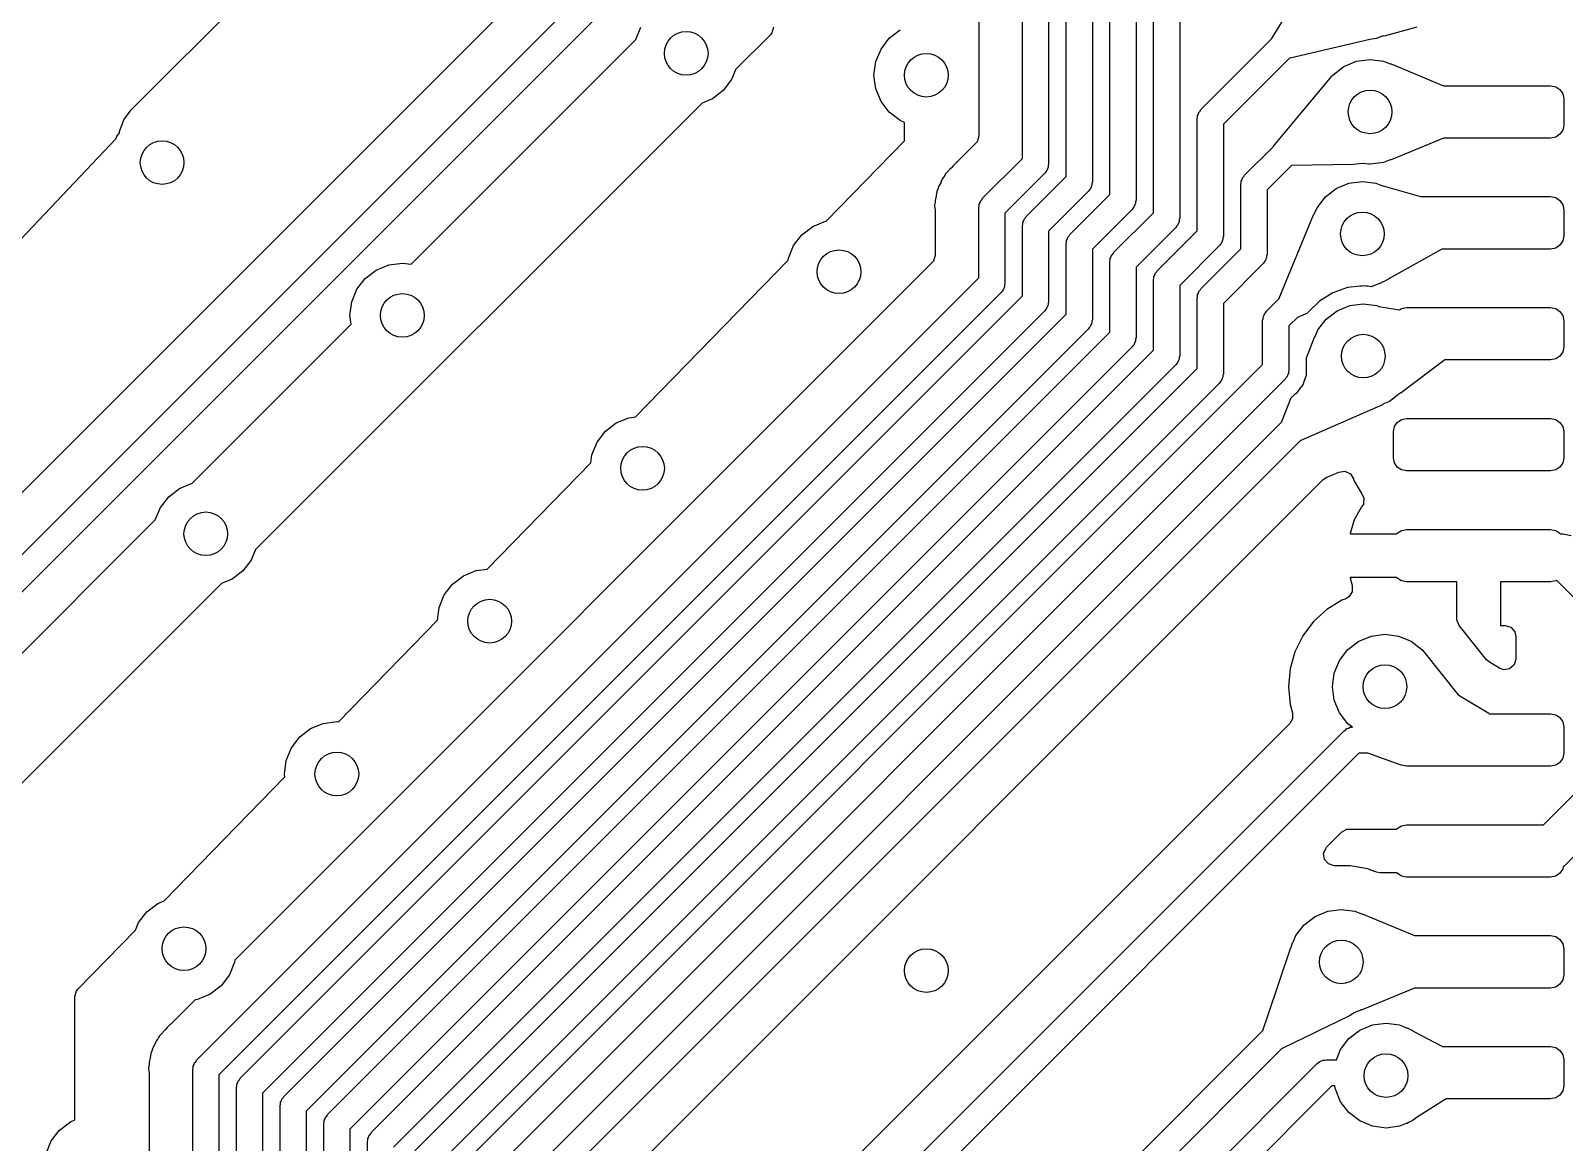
# Model space of a CAD drawing. Extents: x 90 to 175, y -109.5 to -35.9.
# Drawn here: x 128.99 to 146.55, y -80.47 to -67.74 of the extents above; entities that cross this region are included whole.
import ezdxf

# ---------------------------------------------------------------- set-up
doc = ezdxf.new("R2010")
doc.units = 0
doc.layers.add('BLACK', color=7, linetype='CONTINUOUS')

msp = doc.modelspace()

# ---------------------------------------------------------------- linework, layer by layer
at = {"layer": 'BLACK', "linetype": 'CONTINUOUS'}
for p, q in [((140.35, -69.20316), (140.35, -59.4)), ((140.65, -59.462132), (140.65, -69.265292)), ((140.85, -69.410266), (140.85, -60.1)), ((141.15, -60.162132), (141.15, -69.472398)), ((141.35, -69.617372), (141.35, -61.2275)), ((141.65, -61.289632), (141.65, -69.679504)), ((141.85, -69.824478), (141.85, -62.870463)), ((142.15, -62.932595), (142.15, -69.88661)), ((139.8495, -64.981632), (139.8495, -68.246202)), ((130.146447, -68.646447), (132.416239, -66.376654)), ((135.063181, -66.860376), (125.610876, -76.312681)), ((125.781871, -76.8495), (135.6, -67.031371)), ((143.226305, -67.791604), (143.690469, -67.028937)), ((135.856066, -67.199569), (125.950069, -77.105566)), ((135.921652, -67.841795), (135.980385, -67.7)), ((137.480315, -67.765677), (137.463681, -67.786319)), ((137.5, -67.698638), (137.480315, -67.765677)), ((138.825736, -67.825736), (138.95, -67.730385)), ((144.865432, -67.7), (144.489522, -67.801647)), ((133.350248, -70.413198), (135.921652, -67.841795)), ((137.463681, -67.786319), (137.068839, -68.18116)), ((138.670445, -68.094709), (138.730385, -67.95)), ((138.730385, -67.95), (138.825736, -67.825736)), ((142.393934, -68.643934), (143.198852, -67.839015)), ((143.198852, -67.839015), (143.20005, -67.834744)), ((143.20005, -67.834744), (143.226305, -67.791604)), ((144.328036, -67.839725), (143.413736, -68.05325)), ((144.405291, -67.829555), (144.328036, -67.839725)), ((144.448854, -67.81151), (144.405291, -67.829555)), ((144.466207, -67.807458), (144.448854, -67.81151)), ((144.468007, -67.806881), (144.466207, -67.807458)), ((144.473675, -67.801229), (144.468007, -67.806881)), ((144.479251, -67.798919), (144.473675, -67.801229)), ((144.480641, -67.800499), (144.479251, -67.798919)), ((144.489522, -67.801647), (144.480641, -67.800499)), ((138.65, -68.25), (138.670445, -68.094709)), ((143.409568, -68.052563), (142.65, -68.812132)), ((143.413736, -68.05325), (143.409568, -68.052563)), ((144.03, -68.150385), (144.174709, -68.090445)), ((144.174709, -68.090445), (144.33, -68.07)), ((144.33, -68.07), (144.485291, -68.090445)), ((144.485291, -68.090445), (144.560153, -68.121454)), ((144.560153, -68.121454), (144.561454, -68.120158)), ((144.561454, -68.120158), (144.570409, -68.120172)), ((144.570409, -68.120172), (144.570415, -68.120174)), ((144.570415, -68.120174), (145.169999, -68.37)), ((137.019615, -68.3), (136.924264, -68.424264)), ((137.068839, -68.18116), (137.019615, -68.3)), ((138.670445, -68.405291), (138.65, -68.25)), ((139.8495, -68.246202), (139.85, -68.25)), ((139.85, -68.25), (139.8495, -68.253797)), ((139.8495, -68.253797), (139.8495, -68.944483)), ((143.54807, -68.674158), (143.897546, -68.255545)), ((143.897546, -68.255545), (143.898654, -68.254964)), ((143.898654, -68.254964), (143.905736, -68.245736)), ((143.905736, -68.245736), (144.03, -68.150385)), ((136.924264, -68.424264), (136.8, -68.519615)), ((138.730385, -68.55), (138.670445, -68.405291)), ((145.169999, -68.37), (146.3975, -68.37)), ((146.3975, -68.37), (146.454903, -68.381418)), ((146.454903, -68.381418), (146.503566, -68.413934)), ((146.503566, -68.413934), (146.536082, -68.462597)), ((146.536082, -68.462597), (146.5475, -68.52)), ((130.061161, -68.760376), (130.146447, -68.646447)), ((136.68116, -68.568839), (131.56884, -73.681159)), ((136.8, -68.519615), (136.68116, -68.568839)), ((138.825736, -68.674264), (138.730385, -68.55)), ((142.38406, -68.661035), (142.393934, -68.643934)), ((146.5475, -68.52), (146.5475, -68.82)), ((130.011427, -68.893717), (130.061161, -68.760376)), ((138.95, -68.769615), (138.825736, -68.674264)), ((139, -68.790325), (138.95, -68.769615)), ((139, -69.000001), (139, -68.790325)), ((142.35, -68.75), (142.355111, -68.730925)), ((142.35, -70.031584), (142.35, -68.75)), ((142.355111, -68.711177), (142.364984, -68.694074)), ((142.355111, -68.730925), (142.355111, -68.711177)), ((142.364984, -68.694074), (142.370096, -68.675)), ((142.370096, -68.675), (142.38406, -68.661035)), ((142.65, -68.812132), (142.65, -70.093716)), ((143.223114, -69.063398), (143.54807, -68.674158)), ((146.5475, -68.82), (146.536082, -68.877403)), ((128.22791, -70.814983), (129.969235, -68.976918)), ((129.969235, -68.976918), (129.980385, -68.95)), ((129.980385, -68.95), (130.010178, -68.911172)), ((130.010178, -68.911172), (130.011427, -68.893717)), ((138.104399, -69.919169), (138.999999, -69.000001)), ((138.999999, -69.000001), (139, -69.000001)), ((139.8495, -68.944483), (139.829815, -69.011522)), ((145.169997, -68.97), (144.570415, -69.219825)), ((146.3975, -68.97), (145.169997, -68.97)), ((146.454903, -68.958582), (146.3975, -68.97)), ((146.503566, -68.926066), (146.454903, -68.958582)), ((146.536082, -68.877403), (146.503566, -68.926066)), ((139.813181, -69.032164), (139.600484, -69.24486)), ((139.829815, -69.011522), (139.813181, -69.032164)), ((142.893934, -69.393934), (143.222342, -69.065525)), ((143.222342, -69.065525), (143.223114, -69.063398)), ((139.502801, -69.344489), (139.469552, -69.379898)), ((139.506587, -69.340057), (139.502801, -69.344489)), ((139.511078, -69.334269), (139.506587, -69.340057)), ((139.511088, -69.334257), (139.511078, -69.334269)), ((139.521949, -69.323396), (139.511088, -69.334257)), ((139.532809, -69.312536), (139.521949, -69.323396)), ((139.557434, -69.286313), (139.532809, -69.312536)), ((139.582059, -69.26009), (139.557434, -69.286313)), ((139.588065, -69.255122), (139.582059, -69.26009)), ((139.600484, -69.24486), (139.58791, -69.254935)), ((139.58791, -69.254935), (139.588065, -69.255122)), ((139.893934, -69.659226), (140.35, -69.20316)), ((140.615939, -69.354256), (140.606066, -69.371358)), ((140.629904, -69.340292), (140.615939, -69.354256)), ((140.635015, -69.321217), (140.629904, -69.340292)), ((140.644889, -69.304115), (140.635015, -69.321217)), ((140.65, -69.265292), (140.644889, -69.284366)), ((140.644889, -69.284366), (140.644889, -69.304115)), ((143.429852, -69.282279), (143.15, -69.562132)), ((143.433342, -69.283663), (143.429852, -69.282279)), ((144.137344, -69.272934), (143.433342, -69.283663)), ((144.13791, -69.272898), (144.137344, -69.272934)), ((144.242013, -69.261169), (144.13791, -69.272898)), ((144.242021, -69.261169), (144.242013, -69.261169)), ((144.317004, -69.269617), (144.242021, -69.261169)), ((144.3183, -69.269691), (144.317004, -69.269617)), ((144.320561, -69.268757), (144.3183, -69.269691)), ((144.33, -69.27), (144.320561, -69.268757)), ((144.485291, -69.249555), (144.33, -69.27)), ((144.560155, -69.218545), (144.485291, -69.249555)), ((144.56146, -69.219844), (144.560155, -69.218545)), ((144.570415, -69.219825), (144.56146, -69.219844)), ((139.390372, -69.523923), (139.385091, -69.544491)), ((139.413777, -69.48135), (139.390372, -69.523922)), ((139.390372, -69.523922), (139.390372, -69.523923)), ((139.416348, -69.476103), (139.413777, -69.48135)), ((139.435636, -69.43153), (139.416348, -69.476103)), ((139.43564, -69.431524), (139.435636, -69.43153)), ((139.448646, -69.414756), (139.43564, -69.431524)), ((139.459322, -69.398505), (139.448646, -69.414756)), ((139.469552, -69.379898), (139.459322, -69.398505)), ((140.606066, -69.371358), (140.15, -69.827424)), ((140.393934, -69.866332), (140.85, -69.410266)), ((141.135015, -69.528323), (141.129904, -69.547398)), ((141.144889, -69.511221), (141.135015, -69.528323)), ((141.15, -69.472398), (141.144889, -69.491472)), ((141.144889, -69.491472), (141.144889, -69.511221)), ((142.85, -69.5), (142.855111, -69.480925)), ((142.85, -70.23869), (142.85, -69.5)), ((142.855111, -69.461177), (142.864984, -69.444074)), ((142.855111, -69.480925), (142.855111, -69.461177)), ((142.864984, -69.444074), (142.870096, -69.425)), ((142.870096, -69.425), (142.88406, -69.411035)), ((142.88406, -69.411035), (142.893934, -69.393934)), ((143.942017, -69.547119), (144.086726, -69.487179)), ((144.086726, -69.487179), (144.242017, -69.466734)), ((144.242017, -69.466734), (144.397308, -69.487179)), ((144.397308, -69.487179), (144.471706, -69.517995)), ((144.471706, -69.517995), (144.473937, -69.515772)), ((144.473937, -69.515772), (144.481692, -69.515362)), ((144.481692, -69.515362), (144.906073, -69.64)), ((139.3495, -69.704336), (139.347973, -69.723736)), ((139.361581, -69.636062), (139.3495, -69.68311)), ((139.3495, -69.68311), (139.3495, -69.704336)), ((139.362766, -69.630339), (139.361581, -69.636062)), ((139.370364, -69.582365), (139.362766, -69.630339)), ((139.378791, -69.562893), (139.370364, -69.582365)), ((139.385091, -69.544491), (139.378791, -69.562893)), ((139.855111, -69.726469), (139.864984, -69.709366)), ((139.864984, -69.709366), (139.870096, -69.690292)), ((139.870096, -69.690292), (139.88406, -69.676327)), ((139.88406, -69.676327), (139.893934, -69.659226)), ((141.106066, -69.578464), (140.65, -70.03453)), ((140.893934, -70.073438), (141.35, -69.617372)), ((141.115939, -69.561362), (141.106066, -69.578464)), ((141.129904, -69.547398), (141.115939, -69.561362)), ((141.65, -69.679504), (141.644889, -69.698578)), ((141.644889, -69.698578), (141.644889, -69.718327)), ((143.15, -69.562132), (143.15, -70.300822)), ((143.722402, -69.766734), (143.817753, -69.64247)), ((143.817753, -69.64247), (143.942017, -69.547119)), ((144.906073, -69.64), (146.3975, -69.64)), ((146.3975, -69.64), (146.454903, -69.651418)), ((146.454903, -69.651418), (146.503566, -69.683934)), ((146.503566, -69.683934), (146.536082, -69.732597)), ((139.347973, -69.723736), (139.344653, -69.744695)), ((139.344653, -69.744695), (139.349225, -69.793059)), ((139.349225, -69.793059), (139.3495, -69.798898)), ((139.3495, -69.798898), (139.3495, -70.311555)), ((139.85, -69.765292), (139.855111, -69.746217)), ((139.85, -70.570232), (139.85, -69.765292)), ((139.855111, -69.746217), (139.855111, -69.726469)), ((140.15, -69.827424), (140.15, -70.632364)), ((140.370096, -69.897398), (140.38406, -69.883433)), ((140.38406, -69.883433), (140.393934, -69.866332)), ((141.606066, -69.78557), (141.15, -70.241636)), ((141.393934, -70.280544), (141.85, -69.824478)), ((141.615939, -69.768468), (141.606066, -69.78557)), ((141.629904, -69.754504), (141.615939, -69.768468)), ((141.635015, -69.735429), (141.629904, -69.754504)), ((141.644889, -69.718327), (141.635015, -69.735429)), ((143.290391, -70.801987), (143.683232, -69.847946)), ((143.683232, -69.847946), (143.68955, -69.841603)), ((143.68955, -69.841603), (143.691392, -69.841599)), ((143.691392, -69.841599), (143.722402, -69.766734)), ((146.536082, -69.732597), (146.5475, -69.79)), ((146.5475, -69.79), (146.5475, -70.09)), ((137.825736, -70.075736), (137.95, -69.980385)), ((137.95, -69.980385), (138.094709, -69.920445)), ((138.094709, -69.920445), (138.104399, -69.919169)), ((140.35, -69.972398), (140.355111, -69.953323)), ((140.35, -70.777338), (140.35, -69.972398)), ((140.355111, -69.933575), (140.364984, -69.916472)), ((140.355111, -69.953323), (140.355111, -69.933575)), ((140.364984, -69.916472), (140.370096, -69.897398)), ((140.65, -70.03453), (140.65, -70.83947)), ((142.106066, -69.992676), (141.65, -70.448742)), ((141.893934, -70.48765), (142.35, -70.031584)), ((142.115939, -69.975574), (142.106066, -69.992676)), ((142.129904, -69.96161), (142.115939, -69.975574)), ((142.135015, -69.942535), (142.129904, -69.96161)), ((142.144889, -69.925433), (142.135015, -69.942535)), ((142.15, -69.88661), (142.144889, -69.905684)), ((142.144889, -69.905684), (142.144889, -69.925433)), ((137.670445, -70.344709), (137.730385, -70.2)), ((137.730385, -70.2), (137.825736, -70.075736)), ((140.85, -70.179504), (140.855111, -70.160429)), ((140.85, -70.984444), (140.85, -70.179504)), ((140.855111, -70.140681), (140.864984, -70.123578)), ((140.855111, -70.160429), (140.855111, -70.140681)), ((140.864984, -70.123578), (140.870096, -70.104504)), ((140.870096, -70.104504), (140.88406, -70.090539)), ((140.88406, -70.090539), (140.893934, -70.073438)), ((142.606066, -70.199782), (142.15, -70.655848)), ((142.615939, -70.18268), (142.606066, -70.199782)), ((142.629904, -70.168716), (142.615939, -70.18268)), ((142.635015, -70.149641), (142.629904, -70.168716)), ((142.644889, -70.132539), (142.635015, -70.149641)), ((142.65, -70.093716), (142.644889, -70.11279)), ((142.644889, -70.11279), (142.644889, -70.132539)), ((146.454903, -70.228582), (146.3975, -70.24)), ((146.503566, -70.196066), (146.454903, -70.228582)), ((146.536082, -70.147403), (146.503566, -70.196066)), ((146.5475, -70.09), (146.536082, -70.147403)), ((139.313181, -70.399236), (131.332955, -78.37946)), ((133.094709, -70.420445), (133.25, -70.4)), ((133.25, -70.4), (133.350248, -70.413198)), ((135.920581, -72.160455), (137.667425, -70.367641)), ((137.667425, -70.367641), (137.670445, -70.344709)), ((139.329815, -70.378594), (139.313181, -70.399236)), ((139.3495, -70.311555), (139.329815, -70.378594)), ((141.15, -70.241636), (141.15, -71.046576)), ((141.35, -70.38661), (141.355111, -70.367535)), ((141.35, -71.19155), (141.35, -70.38661)), ((141.355111, -70.347787), (141.364984, -70.330684)), ((141.355111, -70.367535), (141.355111, -70.347787)), ((141.364984, -70.330684), (141.370096, -70.31161)), ((141.370096, -70.31161), (141.38406, -70.297645)), ((141.38406, -70.297645), (141.393934, -70.280544)), ((142.393934, -70.694756), (142.85, -70.23869)), ((143.106066, -70.406888), (142.65, -70.862954)), ((143.115939, -70.389786), (143.106066, -70.406888)), ((143.129904, -70.375822), (143.115939, -70.389786)), ((143.135015, -70.356747), (143.129904, -70.375822)), ((143.144889, -70.339645), (143.135015, -70.356747)), ((143.15, -70.300822), (143.144889, -70.319896)), ((143.144889, -70.319896), (143.144889, -70.339645)), ((145.149837, -70.24), (144.565561, -70.568282)), ((146.3975, -70.24), (145.149837, -70.24)), ((130.893934, -79.526298), (139.85, -70.570232)), ((132.730385, -70.7), (132.825736, -70.575736)), ((132.825736, -70.575736), (132.95, -70.480385)), ((132.95, -70.480385), (133.094709, -70.420445)), ((141.65, -70.448742), (141.65, -71.253682)), ((141.85, -70.593716), (141.855111, -70.574641)), ((141.855111, -70.554893), (141.864984, -70.53779)), ((141.855111, -70.574641), (141.855111, -70.554893)), ((141.864984, -70.53779), (141.870096, -70.518716)), ((141.870096, -70.518716), (141.88406, -70.504751)), ((141.88406, -70.504751), (141.893934, -70.48765)), ((144.542017, -70.586349), (144.509253, -70.599919)), ((144.565561, -70.568282), (144.542017, -70.586349)), ((140.106066, -70.73843), (131.15, -79.694496)), ((132.670445, -70.844709), (132.730385, -70.7)), ((140.115939, -70.721328), (140.106066, -70.73843)), ((140.129904, -70.707364), (140.115939, -70.721328)), ((140.135015, -70.688289), (140.129904, -70.707364)), ((140.144889, -70.671187), (140.135015, -70.688289)), ((140.15, -70.632364), (140.144889, -70.651438)), ((140.144889, -70.651438), (140.144889, -70.671187)), ((141.85, -71.398656), (141.85, -70.593716)), ((142.15, -70.655848), (142.15, -71.460788)), ((142.355111, -70.761999), (142.364984, -70.744896)), ((142.355111, -70.781747), (142.355111, -70.761999)), ((142.364984, -70.744896), (142.370096, -70.725822)), ((142.370096, -70.725822), (142.38406, -70.711857)), ((142.38406, -70.711857), (142.393934, -70.694756)), ((143.90227, -70.740412), (143.749522, -70.83639)), ((144.072535, -70.680834), (143.90227, -70.740412)), ((144.072536, -70.680834), (144.072535, -70.680834)), ((144.221571, -70.664042), (144.072536, -70.680834)), ((144.242017, -70.666734), (144.221571, -70.664042)), ((144.271475, -70.662855), (144.242017, -70.666734)), ((144.28385, -70.66425), (144.271475, -70.662855)), ((144.294916, -70.665343), (144.28385, -70.66425)), ((144.298446, -70.665692), (144.294916, -70.665343)), ((144.301806, -70.666264), (144.298446, -70.665692)), ((144.302132, -70.66631), (144.301806, -70.666264)), ((144.345944, -70.671246), (144.302132, -70.66631)), ((144.351709, -70.670439), (144.345944, -70.671246)), ((144.460802, -70.625519), (144.351709, -70.670439)), ((144.460808, -70.625516), (144.460802, -70.625519)), ((144.467149, -70.619194), (144.460808, -70.625516)), ((144.467151, -70.617358), (144.467149, -70.619194)), ((144.473176, -70.614863), (144.467151, -70.617358)), ((144.474212, -70.615678), (144.473176, -70.614863)), ((144.483103, -70.614613), (144.474212, -70.615678)), ((144.509253, -70.599919), (144.483103, -70.614613)), ((131.393934, -79.733404), (140.35, -70.777338)), ((132.65, -71), (132.670445, -70.844709)), ((140.615939, -70.928434), (140.606066, -70.945536)), ((140.629904, -70.91447), (140.615939, -70.928434)), ((140.635015, -70.895395), (140.629904, -70.91447)), ((140.644889, -70.878293), (140.635015, -70.895395)), ((140.65, -70.83947), (140.644889, -70.858544)), ((140.644889, -70.858544), (140.644889, -70.878293)), ((142.35, -70.800822), (142.355111, -70.781747)), ((142.35, -71.605762), (142.35, -70.800822)), ((142.65, -70.862954), (142.65, -71.667894)), ((143.143934, -70.952685), (143.289707, -70.806911)), ((143.289511, -70.806438), (143.290391, -70.801987)), ((143.289707, -70.806911), (143.289511, -70.806438)), ((143.749522, -70.83639), (143.621973, -70.963939)), ((143.951789, -70.946588), (144.096498, -70.886648)), ((144.096498, -70.886648), (144.251789, -70.866203)), ((144.251789, -70.866203), (144.40708, -70.886648)), ((144.40708, -70.886648), (144.431837, -70.896902)), ((144.431837, -70.896902), (144.666821, -70.93697)), ((144.666821, -70.93697), (144.690097, -70.921418)), ((144.690097, -70.921418), (144.7475, -70.91)), ((144.7475, -70.91), (146.3975, -70.91)), ((146.3975, -70.91), (146.454903, -70.921418)), ((146.454903, -70.921418), (146.503566, -70.953934)), ((130.841795, -72.921651), (132.663198, -71.100248)), ((140.606066, -70.945536), (131.65, -79.901602)), ((131.893934, -79.94051), (140.85, -70.984444)), ((132.663198, -71.100248), (132.65, -71)), ((141.135015, -71.102501), (141.129904, -71.121576)), ((141.144889, -71.085399), (141.135015, -71.102501)), ((141.15, -71.046576), (141.144889, -71.06565)), ((141.144889, -71.06565), (141.144889, -71.085399)), ((143.1, -71.058751), (143.105111, -71.039676)), ((143.1, -71.562868), (143.1, -71.058751)), ((143.105111, -71.019928), (143.114984, -71.002825)), ((143.105111, -71.039676), (143.105111, -71.019928)), ((143.114984, -71.002825), (143.120096, -70.983751)), ((143.120096, -70.983751), (143.13406, -70.969786)), ((143.13406, -70.969786), (143.143934, -70.952685)), ((143.502533, -71.018349), (143.4, -71.120883)), ((143.506767, -71.018358), (143.502533, -71.018349)), ((143.612596, -70.97478), (143.506767, -71.018358)), ((143.618047, -70.970187), (143.612596, -70.97478)), ((143.621973, -70.963939), (143.618047, -70.970187)), ((143.732174, -71.166203), (143.827525, -71.041939)), ((143.827525, -71.041939), (143.951789, -70.946588)), ((146.503566, -70.953934), (146.536082, -71.002597)), ((146.536082, -71.002597), (146.5475, -71.06)), ((146.5475, -71.06), (146.5475, -71.36)), ((141.106066, -71.152642), (132.15, -80.108708)), ((132.393934, -80.147616), (141.35, -71.19155)), ((141.115939, -71.13554), (141.106066, -71.152642)), ((141.129904, -71.121576), (141.115939, -71.13554)), ((141.65, -71.253682), (141.644889, -71.272756)), ((141.644889, -71.272756), (141.644889, -71.292505)), ((143.4, -71.120883), (143.4, -71.625)), ((143.601288, -71.48515), (143.693145, -71.247747)), ((143.693145, -71.247747), (143.699327, -71.241268)), ((143.699327, -71.241268), (143.701098, -71.241226)), ((143.701098, -71.241226), (143.732174, -71.166203)), ((141.606066, -71.359748), (132.65, -80.315814)), ((132.893934, -80.354722), (141.85, -71.398656)), ((141.615939, -71.342646), (141.606066, -71.359748)), ((141.629904, -71.328682), (141.615939, -71.342646)), ((141.635015, -71.309607), (141.629904, -71.328682)), ((141.644889, -71.292505), (141.635015, -71.309607)), ((142.15, -71.460788), (142.144889, -71.479862)), ((146.503566, -71.466066), (146.454903, -71.498582)), ((146.536082, -71.417403), (146.503566, -71.466066)), ((146.5475, -71.36), (146.536082, -71.417403)), ((142.106066, -71.566854), (133.15, -80.52292)), ((133.393934, -80.561828), (142.35, -71.605762)), ((133.893934, -80.768934), (143.1, -71.562868)), ((142.115939, -71.549752), (142.106066, -71.566854)), ((142.129904, -71.535788), (142.115939, -71.549752)), ((142.135015, -71.516713), (142.129904, -71.535788)), ((142.144889, -71.499611), (142.135015, -71.516713)), ((142.144889, -71.479862), (142.144889, -71.499611)), ((143.4, -71.625), (143.394889, -71.644074)), ((143.6005, -71.489372), (143.601288, -71.48515)), ((143.6005, -71.617769), (143.6005, -71.489372)), ((143.602617, -71.668954), (143.6005, -71.617769)), ((145.186932, -71.51), (144.684153, -71.884434)), ((146.3975, -71.51), (145.186932, -71.51)), ((146.454903, -71.498582), (146.3975, -71.51)), ((142.606066, -71.77396), (133.65, -80.730026)), ((143.356066, -71.731066), (134.15, -80.937132)), ((142.615939, -71.756858), (142.606066, -71.77396)), ((142.629904, -71.742894), (142.615939, -71.756858)), ((142.635015, -71.723819), (142.629904, -71.742894)), ((142.644889, -71.706717), (142.635015, -71.723819)), ((142.65, -71.667894), (142.644889, -71.686968)), ((142.644889, -71.686968), (142.644889, -71.706717)), ((143.365939, -71.713964), (143.356066, -71.731066)), ((143.379904, -71.7), (143.365939, -71.713964)), ((143.385015, -71.680925), (143.379904, -71.7)), ((143.394889, -71.663823), (143.385015, -71.680925)), ((143.394889, -71.644074), (143.394889, -71.663823)), ((143.531044, -71.834562), (143.562517, -71.794126)), ((143.562517, -71.794126), (143.564373, -71.788716)), ((143.564373, -71.788716), (143.565919, -71.785715)), ((143.565919, -71.785715), (143.569238, -71.781068)), ((143.569237, -71.781068), (143.569239, -71.781067)), ((143.569238, -71.781068), (143.569237, -71.781068)), ((143.569239, -71.781067), (143.583858, -71.731962)), ((143.583858, -71.731962), (143.6005, -71.683488)), ((143.6005, -71.677767), (143.600987, -71.674427)), ((143.6005, -71.683488), (143.6005, -71.677767)), ((143.600987, -71.674427), (143.602617, -71.668954)), ((143.31913, -72.214383), (143.421008, -71.951081)), ((143.421008, -71.951081), (143.42364, -71.94704)), ((143.42364, -71.94704), (143.471284, -71.899396)), ((143.471284, -71.899396), (143.473154, -71.897879)), ((143.473154, -71.897879), (143.490667, -71.886439)), ((143.490667, -71.886439), (143.490667, -71.886437)), ((143.490667, -71.886437), (143.490669, -71.886437)), ((143.490669, -71.886437), (143.513011, -71.857729)), ((143.513011, -71.857729), (143.513473, -71.857207)), ((143.513473, -71.857207), (143.518375, -71.852307)), ((143.518375, -71.852307), (143.531044, -71.834562)), ((144.551789, -71.985818), (144.477006, -72.016793)), ((144.676053, -71.890467), (144.551789, -71.985818)), ((144.679847, -71.885521), (144.676053, -71.890467)), ((144.684153, -71.884434), (144.679847, -71.885521)), ((135.844709, -72.170445), (135.920581, -72.160455)), ((144.470855, -72.025101), (143.535814, -72.430453)), ((144.477003, -72.01886), (144.470855, -72.025101)), ((144.477006, -72.016793), (144.477003, -72.01886)), ((134.393934, -81.143934), (143.318613, -72.219254)), ((135.480385, -72.45), (135.575736, -72.325736)), ((135.575736, -72.325736), (135.7, -72.230385)), ((135.7, -72.230385), (135.844709, -72.170445)), ((143.318343, -72.218601), (143.31913, -72.214383)), ((143.318613, -72.219254), (143.318343, -72.218601)), ((144.5975, -72.33), (144.608918, -72.272597)), ((144.5975, -72.63), (144.5975, -72.33)), ((144.608918, -72.272597), (144.641434, -72.223934)), ((144.641434, -72.223934), (144.690097, -72.191418)), ((144.690097, -72.191418), (144.7475, -72.18)), ((144.7475, -72.18), (146.3975, -72.18)), ((146.3975, -72.18), (146.454903, -72.191418)), ((146.454903, -72.191418), (146.503566, -72.223934)), ((146.503566, -72.223934), (146.536082, -72.272597)), ((146.536082, -72.272597), (146.5475, -72.33)), ((146.5475, -72.33), (146.5475, -72.63)), ((143.53161, -72.430521), (134.65, -81.312132)), ((135.420445, -72.594709), (135.480385, -72.45)), ((143.535814, -72.430453), (143.53161, -72.430521)), ((134.222056, -73.903678), (135.408412, -72.686103)), ((135.408412, -72.686103), (135.420445, -72.594709)), ((144.608918, -72.687403), (144.5975, -72.63)), ((144.641434, -72.736066), (144.608918, -72.687403)), ((146.536082, -72.687403), (146.503566, -72.736066)), ((146.5475, -72.63), (146.536082, -72.687403)), ((143.788716, -72.881228), (143.827066, -72.855147)), ((143.827066, -72.855147), (143.971885, -72.792366)), ((143.971885, -72.792366), (144.041219, -72.783763)), ((144.041219, -72.783763), (144.104201, -72.814012)), ((144.104201, -72.814012), (144.140277, -72.871541)), ((144.690097, -72.768582), (144.641434, -72.736066)), ((144.7475, -72.78), (144.690097, -72.768582)), ((146.3975, -72.78), (144.7475, -72.78)), ((146.454903, -72.768582), (146.3975, -72.78)), ((146.503566, -72.736066), (146.454903, -72.768582)), ((130.575736, -73.075736), (130.7, -72.980385)), ((130.7, -72.980385), (130.841795, -72.921651)), ((135.186814, -81.483131), (143.788716, -72.881228)), ((144.140277, -72.871541), (144.145754, -72.890395)), ((144.145754, -72.890395), (144.145755, -72.890396)), ((144.145755, -72.890396), (144.229417, -73.031862)), ((144.229417, -73.031862), (144.234202, -73.038031)), ((144.234202, -73.038031), (144.231869, -73.03984)), ((144.231869, -73.03984), (144.25871, -73.088995)), ((130.421651, -73.341795), (130.480385, -73.2)), ((130.480385, -73.2), (130.575736, -73.075736)), ((144.229813, -73.198449), (144.146218, -73.339801)), ((144.234597, -73.192283), (144.229813, -73.198449)), ((144.253726, -73.158687), (144.23297, -73.191021)), ((144.23297, -73.191021), (144.234597, -73.192283)), ((144.25871, -73.088995), (144.253726, -73.158687)), ((128.091796, -75.671651), (130.421651, -73.341795)), ((144.146218, -73.339801), (144.100399, -73.497513)), ((144.100399, -73.497513), (144.100204, -73.499998)), ((144.100204, -73.499998), (144.100205, -73.5)), ((144.100205, -73.5), (144.637381, -73.5)), ((144.637381, -73.5), (144.641434, -73.493934)), ((144.641434, -73.493934), (144.690097, -73.461418)), ((144.690097, -73.461418), (144.7475, -73.45)), ((144.7475, -73.45), (146.3975, -73.45)), ((146.3975, -73.45), (146.454903, -73.461418)), ((146.454903, -73.461418), (146.503566, -73.493934)), ((146.503566, -73.493934), (146.507619, -73.5)), ((146.507619, -73.5), (146.53625, -73.5)), ((146.53625, -73.5), (146.631921, -73.51903)), ((131.56884, -73.681159), (131.519615, -73.8)), ((131.424264, -73.924264), (131.3, -74.019615)), ((131.519615, -73.8), (131.424264, -73.924264)), ((133.95, -73.980385), (134.094709, -73.920445)), ((134.094709, -73.920445), (134.222056, -73.903678)), ((131.181159, -74.06884), (128.81884, -76.431158)), ((131.3, -74.019615), (131.181159, -74.06884)), ((133.730385, -74.2), (133.825736, -74.075736)), ((133.825736, -74.075736), (133.95, -73.980385)), ((144.100205, -74), (144.100204, -74.000001)), ((144.100204, -74.000001), (144.100399, -74.002486)), ((144.637381, -74), (144.100205, -74)), ((144.100399, -74.002486), (144.12669, -74.09298)), ((144.12669, -74.09298), (144.12649, -74.16285)), ((144.641434, -74.006066), (144.637381, -74)), ((144.690097, -74.038582), (144.641434, -74.006066)), ((144.7475, -74.05), (144.690097, -74.038582)), ((145.3225, -74.05), (144.7475, -74.05)), ((145.3225, -74.470974), (145.3225, -74.05)), ((146.3975, -74.05), (145.8225, -74.05)), ((145.8225, -74.05), (145.8225, -74.55)), ((146.454903, -74.038582), (146.3975, -74.05)), ((146.464719, -74.032023), (146.454903, -74.038582)), ((147, -74.567304), (146.464719, -74.032023)), ((133.670445, -74.344709), (133.730385, -74.2)), ((144.007359, -74.260653), (143.83396, -74.368017)), ((144.052409, -74.243201), (144.007359, -74.260653)), ((144.088547, -74.22152), (144.052409, -74.243201)), ((144.12649, -74.16285), (144.088547, -74.22152)), ((133.651402, -74.48935), (133.670445, -74.344709)), ((143.833958, -74.368019), (143.683237, -74.505418)), ((143.83396, -74.368017), (143.833958, -74.368019)), ((132.51818, -75.652393), (133.651402, -74.48935)), ((143.683237, -74.505418), (143.560327, -74.668178)), ((145.323142, -74.483573), (145.3225, -74.470974)), ((145.349536, -74.548266), (145.323142, -74.483573)), ((145.662363, -74.940712), (145.349536, -74.548266)), ((145.8225, -74.55), (145.876, -74.55)), ((145.876, -74.55), (145.943039, -74.569685)), ((145.943039, -74.569685), (145.988794, -74.622489)), ((145.988794, -74.622489), (146, -74.674)), ((143.560327, -74.668178), (143.469422, -74.850739)), ((144.075736, -74.825736), (144.2, -74.730385)), ((144.2, -74.730385), (144.344709, -74.670445)), ((144.344709, -74.670445), (144.5, -74.65)), ((144.5, -74.65), (144.655291, -74.670445)), ((144.655291, -74.670445), (144.8, -74.730385)), ((144.8, -74.730385), (144.924264, -74.825736)), ((146, -74.674), (146, -74.933424)), ((143.469417, -74.850752), (143.413602, -75.046917)), ((143.469422, -74.850739), (143.469417, -74.850752)), ((143.920445, -75.094709), (143.980385, -74.95)), ((143.980385, -74.95), (144.075736, -74.825736)), ((144.924264, -74.825736), (144.93128, -74.834879)), ((144.93128, -74.834879), (144.93155, -74.834992)), ((144.93155, -74.834992), (144.932412, -74.835958)), ((144.932412, -74.835958), (145.337952, -75.344713)), ((145.695529, -74.969749), (145.662363, -74.940712)), ((145.812202, -75.039753), (145.695529, -74.969749)), ((146, -74.933424), (145.980315, -75.000463)), ((143.413602, -75.046917), (143.394785, -75.249999)), ((143.9, -75.25), (143.920445, -75.094709)), ((145.858353, -75.056162), (145.812202, -75.039753)), ((145.927511, -75.046218), (145.858353, -75.056162)), ((145.980315, -75.000463), (145.927511, -75.046218)), ((143.394785, -75.249999), (143.394785, -75.25)), ((143.394785, -75.25), (143.413603, -75.453084)), ((143.920445, -75.405291), (143.9, -75.25)), ((143.413603, -75.453084), (143.440922, -75.5491)), ((143.980385, -75.55), (143.920445, -75.405291)), ((145.337952, -75.344713), (145.688138, -75.554824)), ((132.2, -75.730385), (132.344709, -75.670445)), ((132.344709, -75.670445), (132.5, -75.65)), ((132.5, -75.65), (132.51818, -75.652393)), ((143.409337, -75.670715), (137.350483, -81.729569)), ((143.440335, -75.618967), (143.409337, -75.670715)), ((143.440922, -75.5491), (143.440335, -75.618967)), ((144.075736, -75.674264), (143.980385, -75.55)), ((144.126887, -75.713513), (144.075736, -75.674264)), ((145.688138, -75.554824), (145.691973, -75.56)), ((145.691973, -75.56), (146.3975, -75.56)), ((146.3975, -75.56), (146.454903, -75.571418)), ((146.454903, -75.571418), (146.503566, -75.603934)), ((146.503566, -75.603934), (146.536082, -75.652597)), ((146.536082, -75.652597), (146.5475, -75.71)), ((131.980385, -75.95), (132.075736, -75.825736)), ((132.075736, -75.825736), (132.2, -75.730385)), ((137.643934, -82.143934), (144.033934, -75.753934)), ((144.033934, -75.753934), (144.051035, -75.74406)), ((144.051035, -75.74406), (144.065, -75.730096)), ((144.065, -75.730096), (144.084074, -75.724984)), ((144.084074, -75.724984), (144.101177, -75.715111)), ((144.101177, -75.715111), (144.120925, -75.715111)), ((144.120925, -75.715111), (144.126887, -75.713513)), ((146.5475, -75.71), (146.5475, -76.01)), ((131.920445, -76.094709), (131.980385, -75.95)), ((144.202132, -76.01), (137.9, -82.312132)), ((144.30224, -76.01), (144.202132, -76.01)), ((144.305306, -76.012755), (144.30224, -76.01)), ((144.686348, -76.147258), (144.305306, -76.012755)), ((146.5475, -76.01), (146.536082, -76.067403)), ((131.9, -76.25), (131.920445, -76.094709)), ((144.688147, -76.147279), (144.686348, -76.147258)), ((144.690097, -76.148582), (144.688147, -76.147279)), ((144.7475, -76.16), (144.690097, -76.148582)), ((146.3975, -76.16), (144.7475, -76.16)), ((146.316446, -76.83), (147, -76.146446)), ((146.454903, -76.148582), (146.3975, -76.16)), ((146.503566, -76.116066), (146.454903, -76.148582)), ((146.536082, -76.067403), (146.503566, -76.116066)), ((130.522887, -77.700194), (131.904273, -76.282456)), ((131.904273, -76.282456), (131.9, -76.25)), ((147.426777, -76.426777), (146.546777, -77.306777)), ((144.003627, -76.916317), (144.064948, -76.882834)), ((144.064948, -76.882834), (144.091306, -76.88)), ((144.091306, -76.88), (144.637381, -76.88)), ((144.637381, -76.88), (144.641434, -76.873934)), ((144.641434, -76.873934), (144.690097, -76.841418)), ((144.690097, -76.841418), (144.7475, -76.83)), ((144.7475, -76.83), (146.316446, -76.83)), ((143.832111, -77.087833), (144.003627, -76.916317)), ((143.797068, -77.157853), (143.826093, -77.094297)), ((143.807012, -77.227011), (143.797068, -77.157853)), ((143.852767, -77.279815), (143.807012, -77.227011)), ((143.826093, -77.094297), (143.832111, -77.087833)), ((143.919806, -77.2995), (143.852767, -77.279815)), ((144.101976, -77.2995), (143.919806, -77.2995)), ((144.302456, -77.336976), (144.101976, -77.2995)), ((144.302461, -77.336977), (144.302456, -77.336976)), ((144.357979, -77.358485), (144.302461, -77.336977)), ((144.377721, -77.363674), (144.357979, -77.358485)), ((144.377664, -77.363907), (144.377721, -77.363674)), ((144.383584, -77.365372), (144.377664, -77.363907)), ((144.404692, -77.372862), (144.383584, -77.365372)), ((144.446157, -77.38), (144.404692, -77.372862)), ((144.637381, -77.38), (144.446157, -77.38)), ((144.641434, -77.386066), (144.637381, -77.38)), ((144.690097, -77.418582), (144.641434, -77.386066)), ((144.7475, -77.43), (144.690097, -77.418582)), ((146.3975, -77.43), (144.7475, -77.43)), ((146.454903, -77.418582), (146.3975, -77.43)), ((146.503566, -77.386066), (146.454903, -77.418582)), ((146.536082, -77.337403), (146.503566, -77.386066)), ((146.541468, -77.310324), (146.536082, -77.337403)), ((146.546777, -77.306777), (146.541468, -77.310324)), ((130.325736, -77.825736), (130.45, -77.730385)), ((130.45, -77.730385), (130.522887, -77.700194)), ((130.194075, -78.037659), (130.230385, -77.95)), ((130.230385, -77.95), (130.325736, -77.825736)), ((143.575736, -77.975736), (143.7, -77.880385)), ((143.7, -77.880385), (143.844709, -77.820445)), ((143.844709, -77.820445), (144, -77.8)), ((144, -77.8), (144.155291, -77.820445)), ((144.155291, -77.820445), (144.230153, -77.851454)), ((144.230153, -77.851454), (144.231454, -77.850158)), ((144.231454, -77.850158), (144.240409, -77.850172)), ((144.240409, -77.850172), (144.240415, -77.850174)), ((144.240415, -77.850174), (144.839999, -78.1)), ((129.535188, -78.713886), (130.194075, -78.037659)), ((143.449158, -78.175388), (143.480385, -78.1)), ((143.480385, -78.1), (143.575736, -77.975736)), ((144.839999, -78.1), (146.3975, -78.1)), ((146.3975, -78.1), (146.454903, -78.111418)), ((146.454903, -78.111418), (146.503566, -78.143934)), ((143.16012, -79.019634), (143.420292, -78.245867)), ((143.420292, -78.245867), (143.420445, -78.244709)), ((143.420445, -78.244709), (143.421704, -78.241669)), ((143.421704, -78.241669), (143.441685, -78.182245)), ((143.441685, -78.182245), (143.44757, -78.175497)), ((143.44757, -78.175497), (143.449158, -78.175388)), ((146.503566, -78.143934), (146.536082, -78.192597)), ((146.536082, -78.192597), (146.5475, -78.25)), ((146.5475, -78.25), (146.5475, -78.55)), ((131.329555, -78.405291), (131.269615, -78.55)), ((131.332955, -78.37946), (131.329555, -78.405291)), ((131.269615, -78.55), (131.174264, -78.674264)), ((146.503566, -78.656066), (146.454903, -78.688582)), ((146.536082, -78.607403), (146.503566, -78.656066)), ((146.5475, -78.55), (146.536082, -78.607403)), ((129.5, -78.800421), (129.519685, -78.733382)), ((129.5, -80.209674), (129.5, -78.800421)), ((129.519685, -78.733382), (129.535188, -78.713886)), ((130.87946, -78.832955), (130.600483, -79.111933)), ((130.905291, -78.829555), (130.87946, -78.832955)), ((131.05, -78.769615), (130.905291, -78.829555)), ((131.174264, -78.674264), (131.05, -78.769615)), ((144.839997, -78.7), (144.247044, -78.947063)), ((146.3975, -78.7), (144.839997, -78.7)), ((146.454903, -78.688582), (146.3975, -78.7)), ((144.149452, -78.985039), (144.094894, -79.019319)), ((144.163161, -78.976426), (144.149452, -78.985039)), ((144.163162, -78.976425), (144.163161, -78.976426)), ((144.163165, -78.976424), (144.163162, -78.976425)), ((144.217531, -78.9574), (144.163165, -78.976424)), ((144.218128, -78.957173), (144.217531, -78.9574)), ((144.224383, -78.950936), (144.218128, -78.957173)), ((144.230102, -78.948567), (144.224383, -78.950936)), ((144.230673, -78.94917), (144.230102, -78.948567)), ((144.239614, -78.949673), (144.230673, -78.94917)), ((144.246726, -78.947184), (144.239614, -78.949673)), ((144.247044, -78.947063), (144.246726, -78.947184)), ((130.521949, -79.190468), (130.511088, -79.201329)), ((130.532809, -79.179608), (130.521949, -79.190468)), ((130.557434, -79.153385), (130.532809, -79.179608)), ((130.582059, -79.127162), (130.557434, -79.153385)), ((130.588065, -79.122194), (130.582059, -79.127162)), ((130.600483, -79.111933), (130.58791, -79.122007)), ((130.58791, -79.122007), (130.588065, -79.122194)), ((138.893934, -83.393934), (143.107475, -79.180392)), ((143.107053, -79.179371), (143.107663, -79.175642)), ((143.107475, -79.180392), (143.107053, -79.179371)), ((143.107663, -79.175642), (143.16012, -79.019634)), ((144.094324, -79.019634), (143.324966, -79.391035)), ((144.088419, -79.277951), (144.212683, -79.1826)), ((144.094894, -79.019319), (144.094324, -79.019634)), ((144.212683, -79.1826), (144.357392, -79.12266)), ((144.357392, -79.12266), (144.512683, -79.102215)), ((144.512683, -79.102215), (144.667974, -79.12266)), ((144.667974, -79.12266), (144.743315, -79.153867)), ((144.743315, -79.153867), (144.743686, -79.153496)), ((144.743686, -79.153496), (144.752641, -79.153482)), ((144.752641, -79.153482), (144.753694, -79.153979)), ((144.753694, -79.153979), (144.764658, -79.159837)), ((144.764658, -79.159837), (144.788558, -79.172607)), ((144.788558, -79.172607), (144.812683, -79.1826)), ((144.812683, -79.1826), (144.825117, -79.192141)), ((144.825117, -79.192141), (145.157991, -79.37)), ((130.413777, -79.348422), (130.390372, -79.390994)), ((130.416348, -79.343175), (130.413777, -79.348422)), ((130.435636, -79.298602), (130.416348, -79.343175)), ((130.43564, -79.298596), (130.435636, -79.298602)), ((130.448646, -79.281828), (130.43564, -79.298596)), ((130.459322, -79.265577), (130.448646, -79.281828)), ((130.469552, -79.24697), (130.459322, -79.265577)), ((130.502801, -79.211561), (130.469552, -79.24697)), ((130.506587, -79.207129), (130.502801, -79.211561)), ((130.511078, -79.201341), (130.506587, -79.207129)), ((130.511088, -79.201329), (130.511078, -79.201341)), ((143.993068, -79.402215), (144.088419, -79.277951)), ((130.361581, -79.503134), (130.3495, -79.550182)), ((130.362766, -79.497411), (130.361581, -79.503134)), ((130.370364, -79.449437), (130.362766, -79.497411)), ((130.378791, -79.429965), (130.370364, -79.449437)), ((130.385091, -79.411563), (130.378791, -79.429965)), ((130.390372, -79.390995), (130.385091, -79.411563)), ((130.390372, -79.390994), (130.390372, -79.390995)), ((130.870096, -79.557364), (130.88406, -79.543399)), ((130.88406, -79.543399), (130.893934, -79.526298)), ((143.320862, -79.391269), (139.15, -83.562132)), ((143.324966, -79.391035), (143.320862, -79.391269)), ((143.741035, -79.55406), (143.755, -79.540096)), ((143.755, -79.540096), (143.774074, -79.534984)), ((143.774074, -79.534984), (143.791177, -79.525111)), ((143.791177, -79.525111), (143.810925, -79.525111)), ((143.810925, -79.525111), (143.83, -79.52)), ((143.83, -79.52), (143.94428, -79.52)), ((143.94428, -79.52), (143.993068, -79.402215)), ((145.157991, -79.37), (146.3975, -79.37)), ((146.3975, -79.37), (146.454903, -79.381418)), ((146.454903, -79.381418), (146.503566, -79.413934)), ((146.503566, -79.413934), (146.536082, -79.462597)), ((146.536082, -79.462597), (146.5475, -79.52)), ((146.5475, -79.52), (146.5475, -79.82)), ((130.347973, -79.590808), (130.344653, -79.611767)), ((130.344653, -79.611767), (130.349225, -79.660131)), ((130.3495, -79.571408), (130.347973, -79.590808)), ((130.349225, -79.660131), (130.3495, -79.66597)), ((130.3495, -79.550182), (130.3495, -79.571408)), ((130.3495, -79.66597), (130.3495, -80.746202)), ((130.85, -79.632364), (130.855111, -79.613289)), ((130.85, -92.823558), (130.85, -79.632364)), ((130.855111, -79.593541), (130.864984, -79.576438)), ((130.855111, -79.613289), (130.855111, -79.593541)), ((130.864984, -79.576438), (130.870096, -79.557364)), ((131.15, -79.694496), (131.15, -92.88569)), ((139.393934, -83.893934), (143.723934, -79.563934)), ((143.723934, -79.563934), (143.741035, -79.55406)), ((131.35, -79.83947), (131.355111, -79.820395)), ((131.35, -93.030664), (131.35, -79.83947)), ((131.355111, -79.800647), (131.364984, -79.783544)), ((131.355111, -79.820395), (131.355111, -79.800647)), ((131.364984, -79.783544), (131.370096, -79.76447)), ((131.370096, -79.76447), (131.38406, -79.750505)), ((131.38406, -79.750505), (131.393934, -79.733404)), ((143.892132, -79.82), (139.65, -84.062132)), ((143.92819, -79.82), (143.892132, -79.82)), ((143.933128, -79.857506), (143.92819, -79.82)), ((143.993068, -80.002215), (143.933128, -79.857506)), ((146.536082, -79.877403), (146.503566, -79.926066)), ((146.5475, -79.82), (146.536082, -79.877403)), ((131.65, -79.901602), (131.65, -93.092796)), ((131.85, -80.046576), (131.855111, -80.027501)), ((131.85, -93.23777), (131.85, -80.046576)), ((131.855111, -80.007753), (131.864984, -79.99065)), ((131.855111, -80.027501), (131.855111, -80.007753)), ((131.864984, -79.99065), (131.870096, -79.971576)), ((131.870096, -79.971576), (131.88406, -79.957611)), ((131.88406, -79.957611), (131.893934, -79.94051)), ((144.088419, -80.126479), (143.993068, -80.002215)), ((145.199424, -79.97), (144.879661, -80.170435)), ((146.3975, -79.97), (145.199424, -79.97)), ((146.454903, -79.958582), (146.3975, -79.97)), ((146.503566, -79.926066), (146.454903, -79.958582)), ((129.325736, -80.325736), (129.45, -80.230385)), ((129.45, -80.230385), (129.5, -80.209674)), ((132.15, -80.108708), (132.15, -93.299902)), ((132.35, -80.253682), (132.355111, -80.234607)), ((132.355111, -80.214859), (132.364984, -80.197756)), ((132.355111, -80.234607), (132.355111, -80.214859)), ((132.364984, -80.197756), (132.370096, -80.178682)), ((132.370096, -80.178682), (132.38406, -80.164717)), ((132.38406, -80.164717), (132.393934, -80.147616)), ((144.212683, -80.22183), (144.088419, -80.126479)), ((144.357392, -80.28177), (144.212683, -80.22183)), ((144.768423, -80.240162), (144.754038, -80.24918)), ((144.812683, -80.22183), (144.768423, -80.240162)), ((144.879661, -80.170435), (144.812683, -80.22183)), ((129.230385, -80.45), (129.325736, -80.325736)), ((132.35, -93.444876), (132.35, -80.253682)), ((132.65, -80.315814), (132.65, -93.507008)), ((132.855111, -80.421965), (132.864984, -80.404862)), ((132.864984, -80.404862), (132.870096, -80.385788)), ((132.870096, -80.385788), (132.88406, -80.371823)), ((132.88406, -80.371823), (132.893934, -80.354722)), ((144.512683, -80.302215), (144.357392, -80.28177)), ((144.667974, -80.28177), (144.512683, -80.302215)), ((144.744415, -80.250107), (144.667974, -80.28177)), ((144.745208, -80.250671), (144.744415, -80.250107)), ((144.754038, -80.24918), (144.745208, -80.250671)), ((129.170445, -80.594709), (129.230385, -80.45)), ((132.85, -80.460788), (132.855111, -80.441713)), ((132.85, -93.687868), (132.85, -80.460788)), ((132.855111, -80.441713), (132.855111, -80.421965))]:
    msp.add_line(p, q, dxfattribs=at)
at = {"layer": 'BLACK'}
for centre in [(136.5, -68), (139.25, -68.25), (144.33, -68.67), (130.5, -69.25), (144.242017, -70.066734), (138.25, -70.5), (133.25, -71), (144.251789, -71.466203), (136, -72.75), (131, -73.5), (134.25, -74.5), (144.5, -75.25), (132.5, -76.25), (130.75, -78.25), (139.25, -78.5), (144, -78.4), (144.512683, -79.702215)]:
    msp.add_circle(centre, 0.25, dxfattribs=at)

doc.saveas('drawing.dxf')
